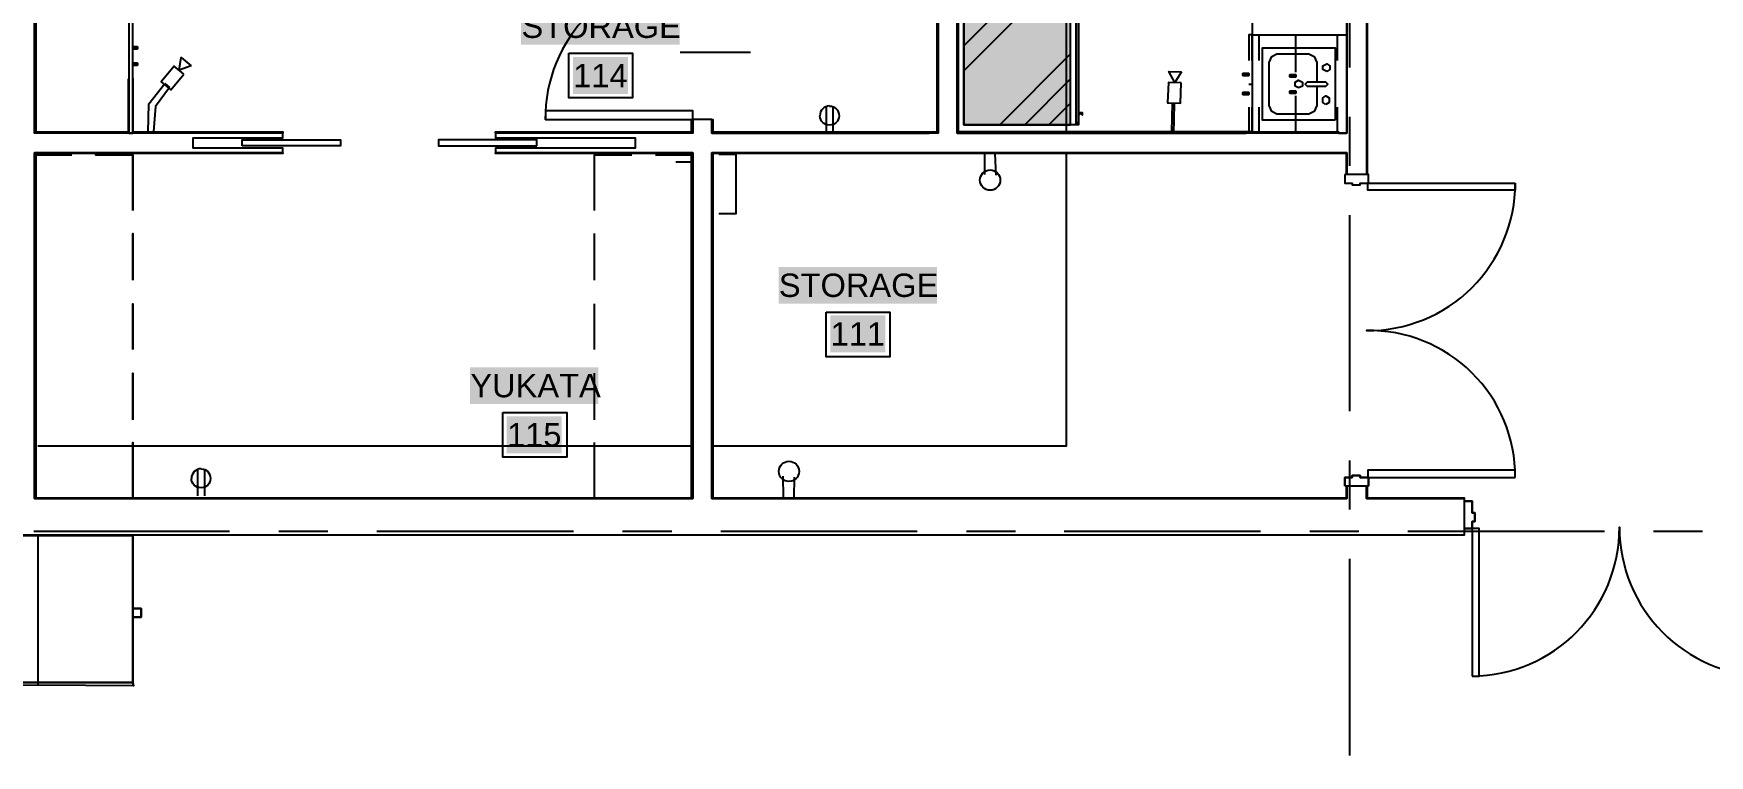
# Model space of a CAD drawing. Header units: inches. Extents: x -1841 to -80, y -100 to 1021.
# Drawn here: x -875.5 to -663.8, y 141.5 to 232.6 of the extents above; entities that cross this region are included whole.
import ezdxf

# ---------------------------------------------------------------- set-up
doc = ezdxf.new("R2010")
doc.units = ezdxf.units.IN
doc.header["$MEASUREMENT"] = 0
doc.layers.add('PDF_Geometry', color=7, linetype='Continuous', true_color=0x777777)
doc.layers.add('PDF_Solid Fills', color=7, linetype='Continuous', true_color=0xffffff)
doc.layers.add('PDF_Text', color=7, linetype='Continuous')
doc.styles.add('PDF Arial', font='arial.ttf')

msp = doc.modelspace()

# ---------------------------------------------------------------- linework, layer by layer
at = {"color": 7, "lineweight": 25}
for p, q in [((-860.88, 223.69), (-858.89, 226.27)), ((-858.3, 225.77), (-860.05, 223.36)), ((-858.89, 226.27), (-858.3, 225.77)), ((-860.97, 220.12), (-860.88, 223.69)), ((-860.05, 223.36), (-860.3, 220.2)), ((-731.64, 223.76), (-731.72, 220.18)), ((-731.38, 223.68), (-731.48, 219.95)), ((-755.32, 214.79), (-755.31, 217.42)), ((-753.87, 214.69), (-753.99, 217.39)), ((-780.83, 176.73), (-780.76, 174.03)), ((-779.38, 176.6), (-779.44, 173.97))]:
    msp.add_line(p, q, dxfattribs=at)
for centre in [(-754.64, 214.08), (-780.04, 177.33)]:
    msp.add_circle(centre, 1.28, dxfattribs=at)
at = {"layer": 'PDF_Geometry', "color": 7, "lineweight": 25}
for points in [[(-875.26, 169.28), (-889.07, 169.28), (-889.07, 173.92), (-879.06, 173.92), (-879.06, 246.96), (-938.87, 246.96), (-938.87, 249.44), (-879.06, 249.44), (-879.06, 324.31), (-959.22, 324.31), (-959.22, 322.74), (-961.71, 322.74), (-961.71, 326.46), (-961.71, 327.95), (-959.22, 327.95), (-875.59, 327.95), (-853.67, 327.95), (-853.67, 326.46), (-853.67, 324.31), (-862.93, 324.31)], [(-862.93, 246.3), (-862.93, 239.6), (-862.93, 304.79), (-862.93, 324.48), (-863.43, 324.48), (-863.43, 304.79), (-863.43, 239.6), (-863.43, 219.99), (-875.34, 219.99), (-875.34, 220.08), (-863.43, 220.08), (-875.26, 220.08), (-875.26, 239.68), (-875.26, 219.99)], [(-863.43, 219.99), (-875.34, 219.99), (-875.34, 246.96), (-875.34, 249.44), (-875.34, 324.31), (-863.43, 324.31)], [(-862.93, 220.16), (-843.99, 220.16), (-843.99, 220.08), (-843.99, 219.99), (-862.93, 219.99), (-862.93, 324.48), (-863.43, 324.48), (-863.43, 219.99), (-863.51, 219.99)], [(-712.62, 291.3), (-709.56, 291.3), (-709.56, 291.8), (-721.55, 291.8), (-721.55, 220.16), (-758.61, 220.16), (-758.61, 242.25), (-745.21, 242.25), (-745.3, 242.25), (-745.21, 242.25), (-745.21, 324.14), (-745.21, 324.23), (-745.3, 324.23), (-709.64, 324.23), (-709.64, 322.41), (-709.64, 324.14), (-709.64, 322.41)], [(-872.36, 219.99), (-875.34, 219.99), (-875.34, 239.68), (-863.68, 239.68), (-863.68, 304.7), (-875.34, 304.7), (-872.36, 304.7), (-875.34, 304.7), (-875.34, 311.65)], [(-706.99, 218.75), (-706.99, 216.93), (-706.99, 218.75), (-706.99, 216.93), (-706.99, 218.75), (-706.99, 303.79), (-706.99, 218.75), (-706.99, 303.79), (-707.08, 303.79), (-707.08, 218.75), (-707.08, 216.93), (-707.08, 214.78)], [(-744.97, 220.16), (-744.97, 262.68), (-745.21, 262.68)], [(-709.23, 253.08), (-709.23, 228.27)], [(-761.18, 242.33), (-761.18, 219.99), (-789.8, 219.99), (-789.8, 221.73), (-792.2, 221.73), (-792.2, 219.99), (-817.1, 219.99), (-817.1, 219.41), (-799.48, 219.41), (-799.48, 218.09), (-817.1, 218.09), (-817.1, 217.51), (-792.2, 217.51), (-792.2, 173.92), (-875.34, 173.92), (-875.34, 217.51), (-843.99, 217.51), (-843.99, 218.09), (-855.32, 218.09), (-855.32, 219.41), (-843.99, 219.41), (-843.99, 219.99), (-862.93, 219.99)], [(-761.26, 219.99), (-761.26, 242.33), (-761.18, 242.33), (-789.8, 242.33), (-789.8, 240.34), (-789.72, 240.34), (-789.72, 242.25), (-789.64, 242.25), (-789.64, 240.34), (-789.72, 240.34)], [(-789.8, 221.73), (-789.72, 221.73), (-789.64, 221.73), (-789.64, 220.16), (-789.64, 220.08), (-789.72, 220.08), (-761.26, 220.08), (-761.26, 242.25), (-789.72, 242.25)], [(-761.18, 220.08), (-789.72, 220.08), (-789.64, 220.08), (-789.64, 220.16), (-761.34, 220.16), (-761.34, 242.25), (-789.64, 242.25), (-789.72, 242.25), (-761.18, 242.25)], [(-761.18, 219.99), (-761.18, 242.33)], [(-758.7, 242.33), (-758.7, 219.99), (-758.78, 219.99), (-722.3, 219.99)], [(-709.64, 233.97), (-709.64, 219.99), (-758.78, 219.99), (-758.78, 242.33)], [(-758.78, 219.99), (-758.78, 242.33)], [(-758.78, 242.25), (-745.3, 242.25), (-758.7, 242.25), (-758.7, 220.08), (-722.3, 220.08), (-758.78, 220.08)], [(-757.95, 231), (-747.45, 241.5)], [(-743.48, 222.31), (-743.48, 221.07), (-744.47, 221.07), (-757.95, 221.07), (-757.95, 241.5), (-744.47, 241.5), (-743.48, 241.5), (-743.48, 222.56)], [(-757.95, 227.85), (-744.47, 241.34)], [(-743.81, 221.07), (-744.47, 221.07), (-744.47, 241.5), (-743.81, 241.5), (-743.81, 221.07), (-743.48, 221.48), (-743.48, 241.09), (-743.81, 241.5)], [(-875.18, 239.68), (-875.18, 220.16), (-863.43, 220.16)], [(-862.93, 219.99), (-862.93, 239.6)], [(-743.48, 240.51), (-743.48, 222.14)], [(-743.48, 231.33), (-743.48, 222.64), (-743.48, 239.93), (-743.48, 222.64), (-743.48, 239.93)], [(-709.56, 234.3), (-709.56, 219.99), (-709.56, 235.46), (-707.08, 235.46), (-707.08, 218.75), (-707.08, 216.93), (-707.08, 214.78), (-709.56, 214.78), (-709.56, 216.93), (-709.56, 217.51), (-789.8, 217.51), (-789.8, 173.92), (-709.56, 173.92), (-709.56, 175.49), (-707.08, 175.49), (-707.08, 173.92), (-694.75, 173.92), (-694.75, 169.28), (-874.51, 169.28)], [(-743.48, 231.66), (-743.48, 222.23)], [(-721.55, 232.4), (-721.97, 232.4), (-721.97, 229.18)], [(-721.55, 229.18), (-721.55, 232.4), (-718.58, 232.4)], [(-720.64, 229.18), (-720.64, 232.4), (-710.8, 232.4), (-710.8, 229.18)], [(-716.01, 227.69), (-716.01, 232.4), (-709.56, 232.4), (-709.56, 227.69)], [(-712.7, 232.4), (-709.64, 232.4)], [(-863.51, 229.84), (-863.43, 229.84)], [(-784.92, 230.17), (-793.77, 230.17)], [(-753.4, 221.07), (-744.47, 230)], [(-713.36, 225.95), (-713.36, 223.47), (-713.69, 222.72), (-714.36, 222.39), (-718.41, 222.39), (-719.07, 222.72), (-719.4, 223.47), (-719.4, 228.93), (-719.07, 229.67), (-718.41, 230), (-714.36, 230), (-713.69, 229.67), (-713.36, 228.93), (-713.36, 226.45)], [(-872.36, 220.08), (-875.34, 220.08), (-875.34, 226.94)], [(-863.51, 226.86), (-863.51, 219.99), (-866.49, 219.99)], [(-862.93, 226.94), (-862.93, 220.08)], [(-750.26, 221.07), (-744.47, 226.86)], [(-716.01, 227.11), (-716.01, 227.36), (-716.01, 227.11)], [(-716.01, 227.11), (-716.01, 227.36), (-716.01, 227.11)], [(-721.97, 226.2), (-721.55, 226.2)], [(-716.01, 225.04), (-716.01, 225.29), (-716.01, 225.04)], [(-716.01, 225.04), (-716.01, 225.29), (-716.01, 225.04)], [(-709.56, 224.71), (-709.56, 219.99), (-716.01, 219.99), (-716.01, 224.71)], [(-775.32, 220), (-775.32, 223.36)], [(-774.44, 220), (-774.44, 223.36)], [(-747.2, 221.07), (-744.47, 223.8)], [(-721.97, 223.3), (-721.97, 220.16)], [(-721.55, 220.16), (-721.55, 223.3)], [(-720.64, 220.16), (-720.64, 223.3)], [(-710.8, 223.3), (-710.8, 220.16)], [(-792.28, 221.73), (-792.28, 220.08), (-792.37, 220.08), (-792.37, 220.16), (-792.37, 221.73), (-792.28, 221.73), (-792.2, 221.73)], [(-792.28, 221.73), (-792.28, 220.08), (-792.28, 221.73)], [(-789.72, 221.73), (-789.72, 220.08), (-789.72, 221.73)], [(-789.72, 220.08), (-789.72, 221.73)], [(-709.23, 222.06), (-709.23, 215.86)], [(-863.43, 220.08), (-866.49, 220.08)], [(-862.93, 219.99), (-863.43, 219.99), (-862.93, 219.99)], [(-792.2, 219.99), (-817.1, 219.99), (-817.1, 220.08), (-792.28, 220.08)], [(-789.8, 219.99), (-762.34, 219.99)], [(-875.34, 217.51), (-875.34, 217.51)], [(-875.26, 217.51), (-843.99, 217.51), (-875.34, 217.51), (-843.99, 217.51), (-843.99, 217.43), (-875.18, 217.43), (-875.18, 174), (-792.37, 174), (-792.37, 217.43), (-817.1, 217.43), (-817.1, 217.51), (-792.2, 217.51), (-817.1, 217.51), (-792.28, 217.51), (-792.28, 173.92), (-792.28, 217.51)], [(-792.2, 217.51), (-792.2, 173.92), (-792.28, 173.92), (-875.26, 173.92), (-875.34, 173.92), (-875.34, 217.51)], [(-875.26, 217.51), (-875.26, 173.92), (-875.26, 217.51)], [(-843.99, 217.51), (-843.99, 217.51)], [(-817.1, 217.51), (-817.1, 217.51)], [(-804.61, 210.23), (-804.61, 217.26), (-799.89, 217.26)], [(-796.92, 217.26), (-792.2, 217.26), (-792.2, 210.23)], [(-792.37, 216.35), (-794.35, 216.35)], [(-792.2, 217.51), (-792.2, 217.51)], [(-709.56, 175.49), (-709.56, 173.92), (-709.64, 173.92), (-709.64, 175.49), (-709.64, 173.92), (-789.72, 173.92), (-789.8, 173.92), (-789.8, 217.51), (-709.56, 217.51), (-709.56, 216.93), (-709.56, 214.78)], [(-709.64, 217.51), (-709.64, 216.93), (-709.64, 217.43), (-709.64, 217.51), (-709.64, 217.43), (-789.64, 217.43), (-789.72, 217.43), (-789.72, 217.51), (-789.72, 217.43), (-789.64, 217.43), (-789.64, 174), (-709.64, 174)], [(-709.64, 217.51), (-789.72, 217.51), (-709.64, 217.51)], [(-789.72, 217.51), (-789.72, 173.92), (-789.72, 217.51)], [(-789.64, 180.53), (-744.97, 180.53), (-744.97, 217.43)], [(-788.89, 217.35), (-786.74, 217.35), (-786.74, 209.82), (-788.89, 209.82)], [(-709.64, 216.93), (-709.64, 217.51), (-709.64, 216.93)], [(-709.64, 214.78), (-709.64, 216.93), (-709.64, 214.78)], [(-706.99, 216.93), (-706.99, 214.78)], [(-706.99, 216.93), (-706.99, 214.78)], [(-709.81, 214.78), (-709.81, 213.71), (-708.9, 213.71), (-708.9, 213.46), (-707.9, 213.46), (-707.9, 213.71), (-706.83, 213.71), (-706.83, 214.78)], [(-709.23, 209.65), (-709.23, 184.92)], [(-804.61, 201.46), (-804.61, 207.34)], [(-792.2, 207.34), (-792.2, 201.46)], [(-804.61, 192.69), (-804.61, 198.48)], [(-792.2, 198.48), (-792.2, 192.69)], [(-804.61, 183.84), (-804.61, 189.72)], [(-792.2, 189.72), (-792.2, 183.84)], [(-874.93, 180.53), (-792.37, 180.53)], [(-799.89, 173.92), (-804.61, 173.92), (-804.61, 180.95)], [(-792.2, 180.95), (-792.2, 173.92), (-796.92, 173.92)], [(-709.23, 178.71), (-709.23, 172.51)], [(-854.71, 174.23), (-854.71, 177.59)], [(-853.82, 174.23), (-853.82, 177.59)], [(-709.81, 175.49), (-709.81, 176.56), (-708.9, 176.56), (-708.9, 176.81), (-707.9, 176.81), (-707.9, 176.56), (-706.83, 176.56), (-706.83, 175.49)], [(-706.99, 174), (-694.75, 174), (-694.75, 173.92), (-707.08, 173.92), (-694.75, 173.92), (-706.99, 173.92), (-706.99, 175.49), (-706.99, 174), (-706.99, 175.49), (-706.99, 173.92), (-707.08, 173.92), (-707.08, 175.49)], [(-694.75, 173.92), (-694.75, 173.92)], [(-694.75, 173.58), (-693.76, 173.58), (-693.76, 172.1), (-693.43, 172.1), (-693.43, 171.02), (-693.76, 171.02), (-693.76, 170.11), (-694.75, 170.11)], [(-875.42, 169.78), (-850.69, 169.78)], [(-844.48, 169.78), (-838.28, 169.78)], [(-832.08, 169.78), (-807.26, 169.78)], [(-801.05, 169.78), (-794.85, 169.78)], [(-788.64, 169.78), (-763.83, 169.78)], [(-757.62, 169.78), (-751.42, 169.78)], [(-745.3, 169.78), (-720.48, 169.78)], [(-714.27, 169.78), (-708.07, 169.78)], [(-701.87, 169.78), (-677.05, 169.78)], [(-670.84, 169.78), (-664.64, 169.78)], [(-874.93, 169.2), (-874.93, 150.67), (-874.93, 150.34), (-887, 150.26)], [(-864.17, 169.2), (-864.17, 169.28), (-862.93, 169.28), (-874.51, 169.28), (-874.93, 169.28), (-875.26, 169.28), (-886.92, 169.28), (-885.68, 169.28), (-874.93, 169.28), (-864.17, 169.28)], [(-875.01, 169.28), (-874.93, 169.28), (-874.93, 169.2), (-875.01, 169.2)], [(-862.93, 169.2), (-862.93, 169.2)], [(-862.93, 158.94), (-862.93, 150.67), (-862.93, 169.2), (-862.93, 160.02)], [(-709.23, 166.3), (-709.23, 141.49)], [(-862.93, 160.02), (-861.86, 160.02), (-862.93, 160.02)], [(-862.93, 158.94), (-861.86, 158.94), (-862.93, 158.94)], [(-862.85, 150.26), (-874.93, 150.34)]]:
    msp.add_lwpolyline(points, dxfattribs=at)
for points in [[(-757.95, 241.5), (-757.95, 221.07), (-744.47, 221.07), (-744.47, 241.5)], [(-862.93, 230.91), (-862.35, 230.91), (-862.35, 230.66), (-862.93, 230.66), (-862.35, 230.66), (-862.35, 230.91), (-862.93, 230.91), (-862.6, 230.91)], [(-711.05, 221.65), (-720.23, 221.65), (-720.23, 230.75), (-711.05, 230.75)], [(-862.93, 230.66), (-862.6, 230.66)], [(-862.35, 228.6), (-862.93, 228.6), (-862.6, 228.6), (-862.93, 228.6), (-862.35, 228.6), (-862.35, 228.84), (-862.93, 228.84), (-862.35, 228.84)], [(-862.6, 228.84), (-862.93, 228.84)], [(-855.56, 228.49), (-857.08, 227.95), (-856.81, 229.54)], [(-807.84, 230.09), (-799.81, 230.09), (-799.81, 224.46), (-807.84, 224.46)], [(-712.12, 227.77), (-712.62, 228.02), (-712.62, 228.51), (-712.12, 228.76), (-711.71, 228.51), (-711.71, 228.02)], [(-856.46, 227.43), (-857.71, 228.47), (-859.36, 226.49), (-858.11, 225.45)], [(-730.44, 227.74), (-731.31, 226.38), (-732.07, 227.8)], [(-722.71, 227.52), (-721.97, 227.52), (-721.97, 227.27), (-721.97, 227.52), (-722.46, 227.52), (-721.97, 227.52), (-721.97, 227.27), (-721.97, 227.52), (-722.71, 227.52), (-722.71, 227.27), (-721.97, 227.27), (-722.71, 227.27)], [(-722.46, 227.27), (-721.97, 227.27)], [(-716.01, 227.11), (-716.76, 227.11), (-716.76, 227.36), (-716.01, 227.36), (-716.76, 227.36), (-716.76, 227.11), (-716.01, 227.11), (-716.51, 227.11)], [(-716.01, 227.36), (-716.51, 227.36)], [(-715.68, 225.7), (-716.09, 225.95), (-716.09, 226.45), (-715.68, 226.69), (-715.18, 226.45), (-715.18, 225.95)], [(-730.5, 226.35), (-732.12, 226.41), (-732.22, 223.84), (-730.6, 223.77)], [(-722.71, 225.12), (-721.97, 225.12), (-721.97, 224.87), (-721.97, 225.12), (-722.46, 225.12), (-721.97, 225.12), (-721.97, 224.87), (-721.97, 225.12), (-722.71, 225.12), (-722.71, 224.87), (-721.97, 224.87), (-722.71, 224.87)], [(-722.46, 224.87), (-721.97, 224.87)], [(-716.01, 225.04), (-716.76, 225.04), (-716.76, 225.29), (-716.01, 225.29), (-716.76, 225.29), (-716.76, 225.04), (-716.01, 225.04), (-716.51, 225.04)], [(-716.01, 225.29), (-716.51, 225.29)], [(-712.21, 225.95), (-711.96, 226.2), (-712.21, 226.45), (-714.6, 226.45), (-714.85, 226.2), (-714.6, 225.95)], [(-712.21, 223.63), (-712.62, 223.88), (-712.62, 224.46), (-712.21, 224.71), (-711.79, 224.46), (-711.79, 223.88)], [(-810.81, 222.81), (-810.81, 221.73), (-792.2, 221.73), (-792.2, 222.81)], [(-743.06, 222.31), (-742.98, 222.31), (-742.98, 222.56), (-743.48, 222.56), (-743.48, 222.31), (-743.39, 222.39), (-743.31, 222.39), (-743.23, 222.48), (-743.15, 222.48), (-743.06, 222.39)], [(-843.99, 220.08), (-862.93, 220.08)], [(-849.12, 218.42), (-849.12, 219.17), (-836.71, 219.17), (-836.71, 218.42)], [(-811.89, 218.42), (-811.89, 219.17), (-824.3, 219.17), (-824.3, 218.42)], [(-792.37, 220.16), (-792.37, 220.08), (-792.28, 220.08), (-817.1, 220.08), (-817.1, 220.16)], [(-722.3, 220.16), (-710.63, 220.16), (-710.63, 219.99), (-722.3, 219.99)], [(-710.63, 219.99), (-709.64, 219.99)], [(-870.63, 217.26), (-875.34, 217.26), (-875.34, 210.23), (-875.34, 217.26)], [(-862.93, 210.23), (-862.93, 217.26), (-867.65, 217.26), (-862.93, 217.26)], [(-709.64, 214.78), (-709.64, 216.93)], [(-706.99, 214.78), (-706.99, 216.93)], [(-709.81, 214.78), (-709.81, 213.71), (-708.9, 213.71), (-708.9, 213.46), (-707.9, 213.46), (-707.9, 213.71), (-706.83, 213.71), (-706.83, 214.78)], [(-688.3, 213.71), (-688.3, 212.8), (-706.91, 212.8), (-706.91, 213.71)], [(-875.34, 207.34), (-875.34, 201.46)], [(-862.93, 201.46), (-862.93, 207.34)], [(-875.34, 198.48), (-875.34, 192.69)], [(-862.93, 192.69), (-862.93, 198.48)], [(-775.33, 197.41), (-767.3, 197.41), (-767.3, 191.78), (-775.33, 191.78)], [(-875.34, 189.72), (-875.34, 183.84)], [(-862.93, 183.84), (-862.93, 189.72)], [(-816.19, 184.75), (-808.08, 184.75), (-808.08, 179.13), (-816.19, 179.13)], [(-875.34, 180.95), (-875.34, 173.92), (-870.63, 173.92), (-875.34, 173.92)], [(-862.93, 173.92), (-862.93, 180.95), (-862.93, 173.92), (-867.65, 173.92)], [(-709.81, 175.49), (-706.83, 175.49), (-706.83, 176.56), (-707.9, 176.56), (-707.9, 176.81), (-708.9, 176.81), (-708.9, 176.56), (-709.81, 176.56)], [(-688.3, 176.56), (-688.3, 177.47), (-706.91, 177.47), (-706.91, 176.56)], [(-875.34, 173.92), (-792.2, 173.92)], [(-789.8, 173.92), (-709.56, 173.92)], [(-709.64, 174), (-709.64, 175.49)], [(-693.76, 173.58), (-694.75, 173.58), (-694.75, 170.11), (-693.76, 170.11), (-693.76, 171.02), (-693.43, 171.02), (-693.43, 172.1), (-693.76, 172.1)], [(-693.76, 151.5), (-692.85, 151.5), (-692.85, 170.11), (-693.76, 170.11)], [(-862.93, 169.2), (-864.17, 169.2), (-874.93, 169.2), (-885.68, 169.2), (-886.92, 169.2), (-886.92, 169.28), (-874.93, 169.28), (-862.93, 169.28)], [(-862.93, 158.94), (-862.93, 160.02)], [(-861.86, 158.94), (-861.86, 160.02)], [(-886.92, 150.67), (-887, 150.34), (-887, 150.26), (-886.92, 150.67), (-874.93, 150.67), (-862.93, 150.67), (-874.93, 150.67)], [(-862.93, 150.67), (-862.85, 150.26), (-862.85, 150.34)]]:
    msp.add_lwpolyline(points, close=True, dxfattribs=at)
for points in [[(-688.3, 176.56, 0.420932), (-707.08, 195.09, 0.417351), (-688.3, 213.71)], [(-693.76, 151.5, 0.413301), (-675.14, 170.28, 0.413301), (-656.53, 151.5)]]:
    msp.add_lwpolyline(points, format="xyb", dxfattribs=at)
for centre, radius, start, end in [((-792.35, 221.88), 18.47, 89.546, 180.454), ((-774.92, 222.21), 1.22, 89.7603, 180.2397), ((-854.3, 176.44), 1.22, 89.7603, 180.2397)]:
    msp.add_arc(centre, radius, start, end, dxfattribs=at)
for points in [[(-774.91, 223.42), (-774.23, 223.42), (-773.72, 222.88), (-773.72, 222.2)], [(-774.91, 221.02), (-775.59, 221.02), (-776.13, 221.52), (-776.13, 222.2)], [(-773.72, 222.2), (-773.72, 221.52), (-774.23, 221.02), (-774.91, 221.02)], [(-854.3, 175.25), (-854.98, 175.25), (-855.52, 175.75), (-855.52, 176.43)], [(-854.3, 177.65), (-853.62, 177.65), (-853.11, 177.11), (-853.11, 176.43)], [(-853.11, 176.43), (-853.11, 175.75), (-853.62, 175.25), (-854.3, 175.25)]]:
    msp.add_open_spline(points, degree=3, dxfattribs=at)
at = {"layer": 'PDF_Solid Fills', "color": 7, "lineweight": 25, "transparency": 33554559}
for points in [[(-757.95, 221.07), (-744.47, 221.07), (-757.95, 241.5), (-744.47, 241.5)], [(-813.88, 231.16), (-793.86, 231.16), (-813.88, 235.79), (-793.86, 235.79)], [(-807.34, 224.96), (-800.39, 224.96), (-807.34, 229.59), (-800.39, 229.59)], [(-781.36, 198.48), (-761.34, 198.48), (-781.36, 203.12), (-761.34, 203.12)], [(-774.83, 192.36), (-767.88, 192.36), (-774.83, 197), (-767.88, 197)], [(-820.33, 185.83), (-804.11, 185.83), (-820.33, 190.46), (-804.11, 190.46)], [(-815.7, 179.62), (-808.75, 179.62), (-815.7, 184.26), (-808.75, 184.26)]]:
    msp.add_solid(points, dxfattribs=at)

# ---------------------------------------------------------------- texts
at = {"layer": 'PDF_Text', "color": 7, "lineweight": 25, "char_height": 2.948, "attachment_point": 4, "style": 'PDF Arial'}
for s, insert in [('STORAGE', (-813.83, 233.47)), ('114', (-807.3, 227.26)), ('STORAGE', (-781.32, 200.79)), ('111', (-774.78, 194.67)), ('YUKATA', (-820.29, 188.13)), ('115', (-815.65, 181.93))]:
    msp.add_mtext(s, dxfattribs=dict(at, insert=insert))

doc.saveas('drawing.dxf')
